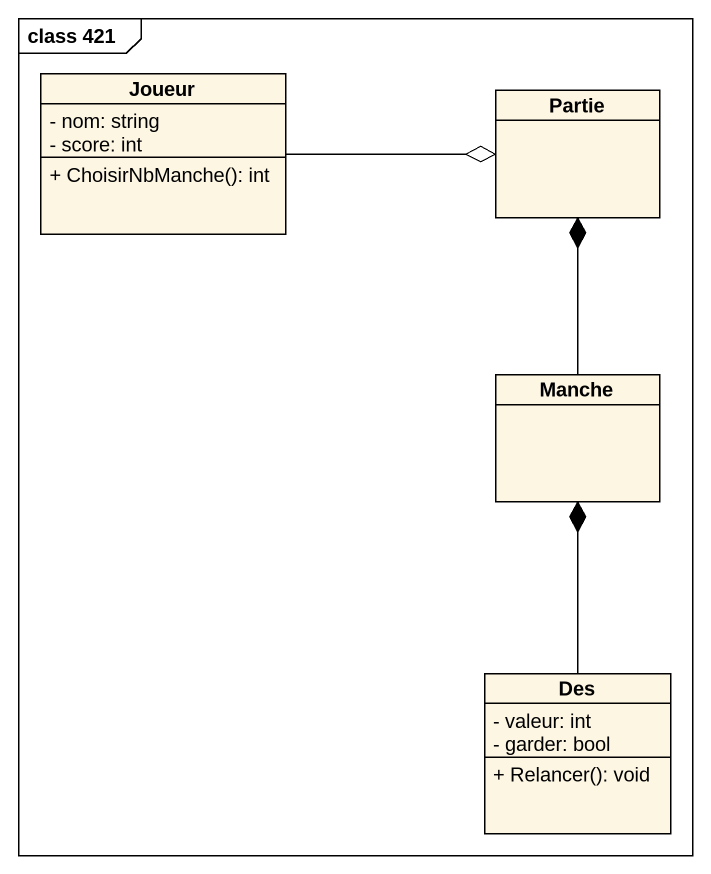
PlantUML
@startuml
mainframe class 421
hide circle
hide empty members
skinparam classAttributeIconSize 0
class Joueur {
  - nom: string
  - score: int
  + ChoisirNbManche(): int
}
class Partie
class Manche
class Des {
  - valeur: int
  - garder: bool
  + Relancer(): void
}
Joueur -right-o Partie
Manche -up-* Partie
Des -up-* Manche
@enduml
